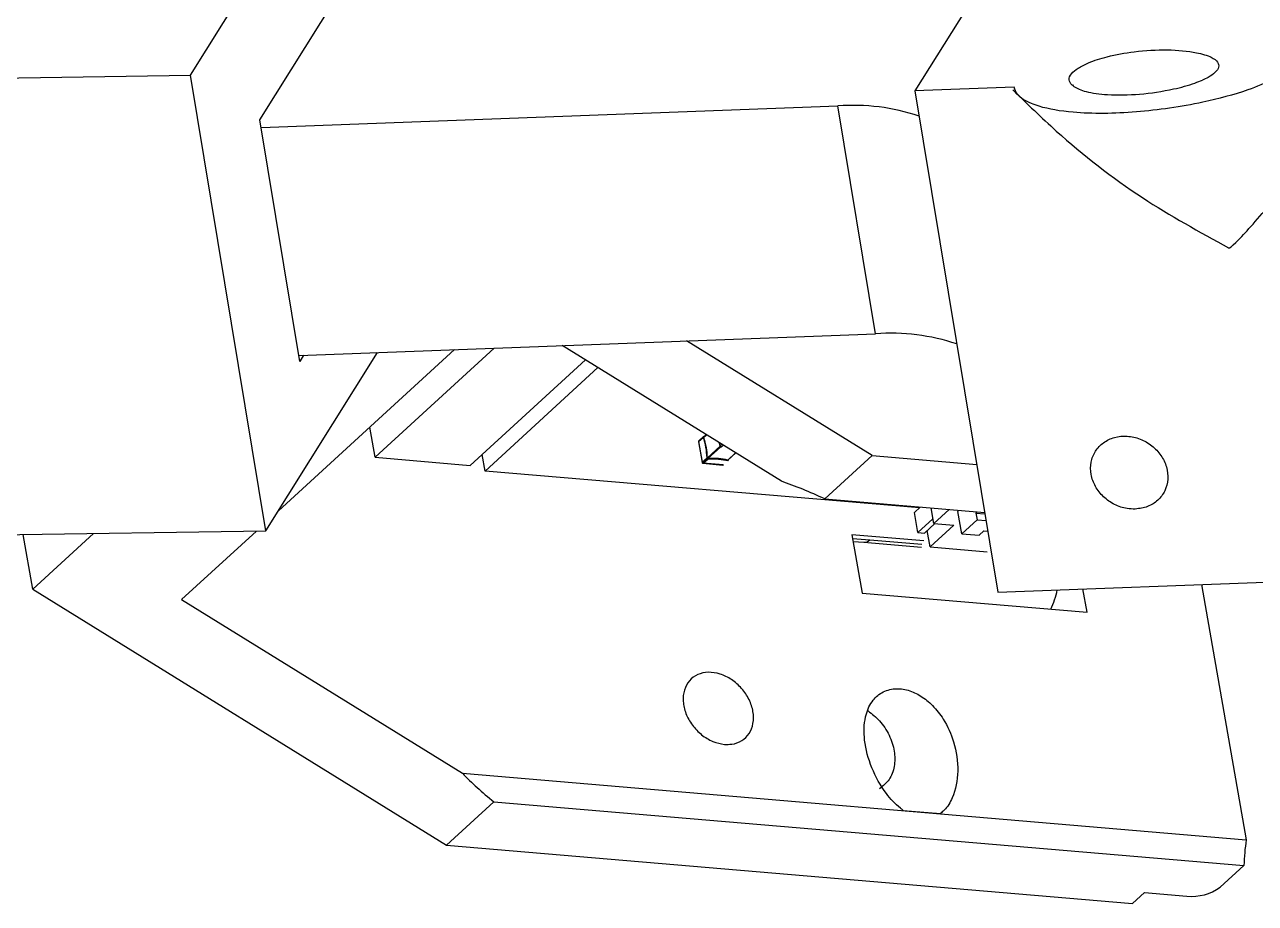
# Model space of a CAD drawing. Header units: millimetres. Extents: x -294 to 2792, y 5 to 1659.
# Drawn here: x 700.477 to 705.409, y 554.303 to 557.822 of the extents above; entities that cross this region are included whole.
import ezdxf

# ---------------------------------------------------------------- set-up
doc = ezdxf.new("R2010")
doc.units = ezdxf.units.MM
doc.layers.get('0').update_dxf_attribs({"lineweight": 18})

msp = doc.modelspace()

# ---------------------------------------------------------------- linework, layer by layer
at = {"color": 7, "linetype": 'Continuous', "lineweight": 25}
for p, q in [((701.1418, 557.62), (702.0594, 559.0865)), ((701.4198, 557.4409), (701.9448, 558.2801)), ((704.3508, 558.0459), (704.045, 557.5571)), ((696.2449, 557.5449), (701.1418, 557.62)), ((701.4443, 555.7949), (701.1418, 557.62)), ((704.4422, 557.5719), (704.045, 557.5571)), ((704.6735, 557.5806), (704.6758, 557.5807)), ((704.045, 557.5571), (704.3777, 555.5494)), ((701.4249, 557.4098), (703.7363, 557.4965)), ((703.8876, 556.5839), (703.7363, 557.4965)), ((701.5801, 556.4736), (701.4198, 557.4409)), ((701.5762, 556.4973), (703.8876, 556.5839)), ((702.3589, 556.5266), (701.8814, 556.0896)), ((703.5098, 555.994), (702.6319, 556.5368)), ((703.873, 556.0962), (703.1301, 556.5555)), ((701.4443, 555.7949), (701.8912, 556.5091)), ((702.1996, 556.5206), (701.4949, 555.8756)), ((701.5954, 556.498), (701.5801, 556.4736)), ((702.2627, 556.0572), (702.7243, 556.4797)), ((702.3223, 556.0345), (702.7747, 556.4485)), ((701.8814, 556.0896), (701.8603, 556.2101)), ((703.1776, 556.1513), (703.1921, 556.0687)), ((703.1781, 556.1523), (703.1973, 556.1699)), ((703.1781, 556.1523), (703.1926, 556.0696)), ((703.1977, 556.1722), (703.1788, 556.1549)), ((703.1985, 556.1713), (703.1992, 556.1708)), ((703.199, 556.1697), (703.2097, 556.1795)), ((703.1992, 556.1708), (703.1993, 556.1709)), ((703.2091, 556.1799), (703.1993, 556.1709)), ((703.2649, 556.1341), (703.2135, 556.0871)), ((703.2156, 556.0852), (703.2669, 556.1321)), ((703.2711, 556.1416), (703.2642, 556.1352)), ((703.2683, 556.1313), (703.2761, 556.1385)), ((701.8814, 556.0896), (702.2627, 556.0572)), ((702.3223, 556.0345), (702.3106, 556.1011)), ((703.1926, 556.0696), (703.2118, 556.0873)), ((703.1967, 556.0658), (703.2159, 556.0834)), ((703.2136, 556.0851), (703.2141, 556.0856)), ((703.3268, 556.1072), (703.2953, 556.0784)), ((703.3246, 556.1056), (703.2967, 556.08)), ((703.6836, 555.9228), (703.873, 556.0962)), ((703.873, 556.0962), (704.293, 556.0606)), ((704.0628, 555.8869), (702.3223, 556.0345)), ((703.1957, 556.0654), (703.2754, 556.0586)), ((703.2764, 556.059), (703.1967, 556.0658)), ((703.2956, 556.0766), (703.297, 556.0767)), ((703.2963, 556.0787), (703.2968, 556.078)), ((703.6836, 555.9228), (704.3248, 555.8685)), ((704.043, 555.8689), (704.0665, 555.8904)), ((704.1206, 555.8243), (704.1097, 555.8867)), ((704.0572, 555.788), (704.043, 555.8689)), ((704.1173, 555.843), (704.0572, 555.788)), ((704.1822, 555.8806), (704.1206, 555.8243)), ((704.2162, 555.8777), (704.2171, 555.8729)), ((704.2328, 555.7831), (704.2171, 555.8729)), ((704.2944, 555.8394), (704.2328, 555.7831)), ((704.2947, 555.871), (704.2896, 555.8664)), ((704.2896, 555.8664), (704.3257, 555.8633)), ((704.2896, 555.8664), (704.2944, 555.8394)), ((704.2944, 555.8394), (704.3301, 555.8364)), ((697.1124, 555.7284), (701.4443, 555.7949)), ((701.406, 555.7943), (701.1061, 555.5198)), ((704.0572, 555.788), (704.0832, 555.7858)), ((704.0832, 555.7858), (704.1248, 555.8239)), ((704.1057, 555.7308), (704.0943, 555.7959)), ((704.2004, 555.8175), (704.1057, 555.7308)), ((704.1206, 555.8243), (704.2004, 555.8175)), ((704.3021, 555.7772), (704.3211, 555.7945)), ((704.3211, 555.7945), (704.3373, 555.7932)), ((700.51, 555.5616), (700.4717, 555.7799)), ((700.51, 555.5616), (700.7533, 555.7843)), ((703.7924, 555.7795), (703.8334, 555.546)), ((704.0805, 555.7551), (703.7924, 555.7795)), ((703.795, 555.7648), (703.8646, 555.7589)), ((703.7971, 555.7527), (703.8404, 555.7491)), ((703.8404, 555.7491), (704.0707, 555.7296)), ((703.8646, 555.7589), (704.0723, 555.7413)), ((704.2328, 555.7831), (704.3021, 555.7772)), ((704.1057, 555.7308), (704.3346, 555.7114)), ((704.3777, 555.5494), (709.0614, 555.7249)), ((700.51, 555.5616), (702.1685, 554.5361)), ((703.8334, 555.546), (704.7347, 555.4696)), ((704.7347, 555.4696), (704.7184, 555.5622)), ((705.1934, 555.58), (705.3727, 554.5576)), ((701.1061, 555.5198), (702.2314, 554.824)), ((702.2314, 554.824), (705.3727, 554.5576)), ((702.1685, 554.5361), (702.3579, 554.7095)), ((702.3579, 554.7095), (705.3633, 554.4546)), ((703.9981, 554.6755), (704.147, 554.6629)), ((702.1685, 554.5361), (704.9174, 554.303)), ((705.3633, 554.4546), (705.2686, 554.368)), ((704.9174, 554.303), (704.9648, 554.3464)), ((704.9648, 554.3464), (705.1346, 554.332))]:
    msp.add_line(p, q, dxfattribs=at)
msp.add_lwpolyline([(703.2642, 556.1352), (703.2613, 556.1444), (703.2602, 556.1483)], dxfattribs=at)
for centre, radius, start, end in [((703.7995, 556.6768), 0.8221, 71.4002, 94.4076), ((703.9507, 555.7642), 0.8221, 71.4002, 94.4076), ((703.1787, 556.1514), 0.00113, 125.535, 183.12), ((703.1809, 556.1529), 0.00285, 134.953, 192.8891), ((702.9083, 556.0766), 0.3037, 2.0086, 17.886), ((702.91, 556.0765), 0.3037, 2.0086, 17.886), ((703.1932, 556.0687), 0.00113, 125.5244, 183.2111), ((703.1973, 556.0705), 0.00483, 190.7725, 262.2377), ((703.1957, 556.0666), 0.00126, 267.5525, 316.6184), ((703.2755, 556.0599), 0.00126, 267.5525, 316.6184), ((703.2767, 556.0616), 0.00266, 263.203, 311.263), ((703.8417, 555.7807), 0.0316, 267.7093, 316.4716), ((704.2729, 555.6306), 0.3499, 334.8386, 348.0728), ((706.1703, 554.4328), 0.8073, 171.1073, 178.4524), ((705.1537, 554.5283), 0.1973, 264.4418, 305.6221)]:
    msp.add_arc(centre, radius, start, end, dxfattribs=at)
for centre, start_param, end_param in [((703.7503, 555.6113), 1.846486, 2.105788), ((702.7771, 554.7205), 3.978975, 4.238277)]:
    msp.add_ellipse(centre, major_axis=(0.6789, -0.391), ratio=0.313909, start_param=start_param, end_param=end_param, dxfattribs=at)
for points, knots in [([(704.6735, 557.5806), (704.6686, 557.5874), (704.6587, 557.6009), (704.6689, 557.6252), (704.6973, 557.6489), (704.7458, 557.6731), (704.8225, 557.6975), (704.9328, 557.7173), (705.0591, 557.7241), (705.1653, 557.7146), (705.2312, 557.695), (705.26, 557.674), (705.265, 557.6522), (705.2505, 557.6308), (705.2248, 557.6131), (705.2049, 557.6038), (705.1972, 557.6002)], [0, 0, 0, 0, 0.0445677, 0.0893067, 0.1314147, 0.174661, 0.2368345, 0.3191686, 0.4221079, 0.5258357, 0.594521, 0.64437, 0.6838878, 0.7235728, 0.7600267, 0.7826223, 0.7826223, 0.7826223, 0.7826223]), ([(705.4901, 557.6112), (705.4853, 557.6083), (705.4545, 557.5899), (705.3617, 557.5514), (705.1757, 557.5023), (704.9297, 557.4667), (704.6994, 557.4637), (704.5676, 557.4857), (704.4952, 557.5115), (704.4543, 557.5363), (704.4456, 557.5619), (704.4422, 557.5719)], [0, 0, 0, 0, 0.019002, 0.121352, 0.283787, 0.51075, 0.739125, 0.889207, 0.932056, 1.039784, 1.109184, 1.109184, 1.109184, 1.109184]), ([(704.6758, 557.5807), (704.6779, 557.5788), (704.69, 557.5679), (704.732, 557.551), (704.8222, 557.5387), (704.945, 557.5414), (705.0674, 557.5594), (705.1526, 557.582), (705.1874, 557.5962), (705.1972, 557.6002)], [0, 0, 0, 0, 0.0159906, 0.09192, 0.1865264, 0.3059278, 0.4264668, 0.5067345, 0.5383062, 0.5383062, 0.5383062, 0.5383062]), ([(704.4372, 557.5615), (704.4945, 557.5057), (704.6557, 557.3487), (704.9406, 557.1269), (705.1851, 556.9927), (705.3019, 556.9286)], [0, 0, 0, 0, 0.241564, 0.678695, 1.078238, 1.078238, 1.078238, 1.078238]), ([(705.3029, 556.9303), (705.3027, 556.929), (705.3019, 556.9226), (705.3285, 556.9464), (705.3805, 557.0009), (705.4553, 557.0869), (705.5426, 557.1927), (705.6324, 557.3063), (705.7077, 557.4059), (705.743, 557.4557), (705.7578, 557.4766)], [0, 0, 0, 0, 0.0251914, 0.1248261, 0.2260414, 0.3299887, 0.436402, 0.5438244, 0.6497187, 0.7262186, 0.7262186, 0.7262186, 0.7262186]), ([(703.1789, 556.1549), (703.1786, 556.1546), (703.178, 556.154), (703.1776, 556.1528), (703.1775, 556.1518), (703.1776, 556.1513), (703.1776, 556.1513)], [0, 0, 0, 0, 0.001128769, 0.002577825, 0.003956147, 0.004074962, 0.004074962, 0.004074962, 0.004074962]), ([(703.1973, 556.1699), (703.1972, 556.1702), (703.1971, 556.171), (703.1973, 556.1717), (703.1975, 556.172), (703.1975, 556.172)], [0, 0, 0, 0, 0.001020103, 0.002040553, 0.002283883, 0.002283883, 0.002283883, 0.002283883]), ([(703.1976, 556.1721), (703.1979, 556.1723), (703.1985, 556.1729), (703.1995, 556.1731), (703.2, 556.1732), (703.2001, 556.1732)], [0, 0, 0, 0, 0.00128141, 0.002565165, 0.002913457, 0.002913457, 0.002913457, 0.002913457]), ([(703.1992, 556.1708), (703.1991, 556.1707), (703.1989, 556.1704), (703.199, 556.17), (703.199, 556.1698), (703.199, 556.1697)], [0, 0, 0, 0, 0.000502819, 0.001005311, 0.001157117, 0.001157117, 0.001157117, 0.001157117]), ([(703.266, 556.1329), (703.2656, 556.1332), (703.2649, 556.1338), (703.2644, 556.1347), (703.2643, 556.1351), (703.2642, 556.1352)], [0, 0, 0, 0, 0.001300085, 0.002602548, 0.002955916, 0.002955916, 0.002955916, 0.002955916]), ([(704.9279, 555.8822), (704.9449, 555.8845), (704.9787, 555.889), (705.0203, 555.9159), (705.0489, 555.9543), (705.0611, 556.0013), (705.0556, 556.0513), (705.0329, 556.0987), (704.9957, 556.1381), (704.9482, 556.1652), (704.8956, 556.1768), (704.8439, 556.1717), (704.799, 556.1504), (704.7659, 556.1153), (704.7483, 556.0705), (704.7483, 556.0208), (704.7658, 555.972), (704.7988, 555.9295), (704.8436, 555.8983), (704.889, 555.8831), (704.9171, 555.8825), (704.9279, 555.8822)], [0, 0, 0, 0, 0.0514123, 0.1028246, 0.1542369, 0.2056492, 0.2570615, 0.3084738, 0.359886, 0.4112983, 0.4627106, 0.5141229, 0.5655352, 0.6169475, 0.6683598, 0.7197721, 0.7711844, 0.8225967, 0.874009, 0.9254213, 0.9575994, 0.9575994, 0.9575994, 0.9575994]), ([(703.2118, 556.0873), (703.2119, 556.0868), (703.212, 556.0859), (703.2125, 556.0849), (703.2128, 556.0844), (703.2129, 556.0844)], [0, 0, 0, 0, 0.001419339, 0.002839161, 0.003177723, 0.003177723, 0.003177723, 0.003177723]), ([(703.2141, 556.0856), (703.214, 556.0858), (703.2137, 556.0862), (703.2136, 556.0867), (703.2135, 556.087), (703.2135, 556.0871)], [0, 0, 0, 0, 0.000698417, 0.001396374, 0.001607166, 0.001607166, 0.001607166, 0.001607166]), ([(703.1921, 556.0686), (703.1922, 556.0684), (703.1923, 556.0676), (703.1928, 556.067), (703.1931, 556.0666)], [0, 0, 0, 0, 0.000852874, 0.002284271, 0.002284271, 0.002284271, 0.002284271]), ([(703.1931, 556.0666), (703.1935, 556.0663), (703.194, 556.0658), (703.195, 556.0655), (703.1954, 556.0654), (703.1957, 556.0654)], [0, 0, 0, 0, 0.001542041, 0.002215631, 0.002995377, 0.002995377, 0.002995377, 0.002995377]), ([(703.2754, 556.0586), (703.2755, 556.0586), (703.2761, 556.0585), (703.277, 556.0588), (703.278, 556.0591), (703.2783, 556.0596), (703.2784, 556.0597)], [0, 0, 0, 0, 0.000349889, 0.001601987, 0.002989742, 0.003365225, 0.003365225, 0.003365225, 0.003365225]), ([(703.2976, 556.0772), (703.2978, 556.0775), (703.2983, 556.0782), (703.2985, 556.0792), (703.2985, 556.0798), (703.2985, 556.0799)], [0, 0, 0, 0, 0.001303594, 0.002609573, 0.002963894, 0.002963894, 0.002963894, 0.002963894]), ([(703.2823, 554.9399), (703.2665, 554.9428), (703.2348, 554.9486), (703.189, 554.9768), (703.1511, 555.016), (703.125, 555.0631), (703.1137, 555.1126), (703.1187, 555.1589), (703.1393, 555.1967), (703.1733, 555.2217), (703.2166, 555.2312), (703.2645, 555.224), (703.3114, 555.2012), (703.3523, 555.1651), (703.3825, 555.1199), (703.3986, 555.0706), (703.3987, 555.0228), (703.3828, 554.9817), (703.3526, 554.9525), (703.3169, 554.9392), (703.2919, 554.9397), (703.2823, 554.9399)], [0, 0, 0, 0, 0.0484667, 0.0969316, 0.1454484, 0.1940733, 0.2427975, 0.2915683, 0.3403136, 0.3889736, 0.4375267, 0.4859971, 0.5344439, 0.5829354, 0.6315216, 0.6802125, 0.7289732, 0.7777371, 0.8264344, 0.8750239, 0.9053471, 0.9053471, 0.9053471, 0.9053471]), ([(703.9981, 554.6755), (703.9942, 554.6784), (703.9689, 554.6972), (703.9195, 554.7515), (703.8676, 554.8458), (703.8389, 554.9528), (703.8412, 555.0451), (703.8679, 555.1104), (703.9096, 555.1502), (703.9615, 555.1662), (704.0174, 555.1595), (704.07, 555.1351), (704.119, 555.095), (704.1674, 555.033), (704.2075, 554.942), (704.2223, 554.8309), (704.2047, 554.7368), (704.1725, 554.6837), (704.1521, 554.6671), (704.147, 554.6629)], [0, 0, 0, 0, 0.0132, 0.087247, 0.196094, 0.308307, 0.406574, 0.482672, 0.545375, 0.608397, 0.663794, 0.716518, 0.772086, 0.835144, 0.929021, 1.047982, 1.168205, 1.238143, 1.261541, 1.261541, 1.261541, 1.261541]), ([(703.8576, 555.0741), (703.8732, 555.0616), (703.9073, 555.0345), (703.9442, 554.977), (703.9654, 554.9127), (703.9651, 554.8503), (703.9452, 554.796), (703.9171, 554.7733), (703.9032, 554.7621)], [0, 0, 0, 0, 0.0545474, 0.1186266, 0.1827058, 0.246785, 0.3108642, 0.3737508, 0.3737508, 0.3737508, 0.3737508])]:
    msp.add_open_spline(points, degree=3, knots=knots, dxfattribs=at)
for points in [[(703.2667, 556.1322), (703.267, 556.132), (703.2675, 556.1316), (703.2681, 556.1314), (703.2683, 556.1313)], [(703.2159, 556.0834), (703.2156, 556.0834), (703.2149, 556.0834), (703.2142, 556.0837), (703.2139, 556.0838)], [(703.2141, 556.0856), (703.2142, 556.0856), (703.2144, 556.0854), (703.2148, 556.0853), (703.2152, 556.0852), (703.2155, 556.0852), (703.2156, 556.0852)], [(703.2953, 556.0784), (703.2833, 556.0807), (703.2593, 556.0853), (703.2301, 556.0852), (703.2156, 556.0852)], [(703.2159, 556.0834), (703.2305, 556.0834), (703.2596, 556.0835), (703.2836, 556.0789), (703.2956, 556.0766)]]:
    msp.add_open_spline(points, degree=3, dxfattribs=at)

doc.saveas('drawing.dxf')
